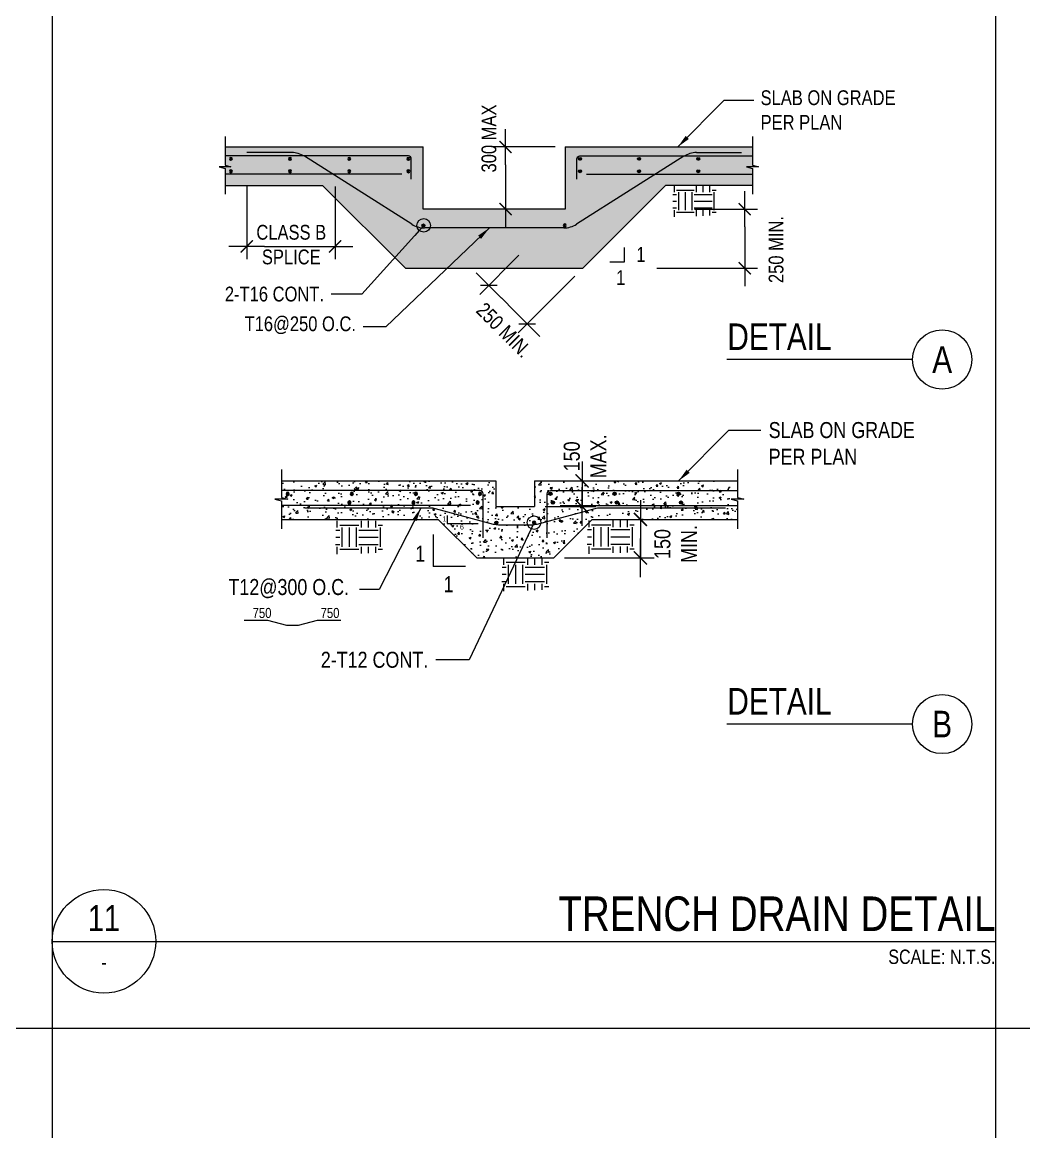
# Model space of a CAD drawing. Header units: millimetres. Extents: x 2250 to 90253, y -19639 to 57150.
# Drawn here: x 55206 to 72541, y 18755 to 37953 of the extents above; entities that cross this region are included whole.
import ezdxf
from ezdxf.enums import TextEntityAlignment as Align

# ---------------------------------------------------------------- set-up
doc = ezdxf.new("R2010")
doc.units = ezdxf.units.MM
doc.layers.add('NPLT-JLA', color=193, linetype='Continuous', plot=False)
for name, color, linetype in [('S-D-C-CONC', 3, 'Continuous'), ('S-G-BREK', 2, 'Continuous'), ('S-G-DIMS', 1, 'Continuous'), ('S-G-HTCH', 1, 'Continuous'), ('S-G-REBAR', 5, 'Continuous'), ('S-G-TEXT', 3, 'Continuous'), ('S-G-TITL', 7, 'Continuous'), ('S-G-TITLREF', 4, 'Continuous')]:
    doc.layers.add(name, color=color, linetype=linetype)
doc.styles.add('ARIAL', font='arial.ttf', dxfattribs={"width": 0.8})
doc.dimstyles.new('ARIALDIMS', dxfattribs={"dimscale": 12, "dimtxt": 20, "dimasz": 19.5, "dimexe": 2.25, "dimexo": 1.75, "dimgap": 10, "dimtad": 1, "dimzin": 3, "dimdsep": 46, "dimtxsty": 'ARIAL', "dimblk1": 'nyatick', "dimblk2": 'nyatick', "dimsah": 1, "dimcen": 2.25, "dimclrd": 1, "dimclre": 1, "dimclrt": 2, "dimadec": 0, "dimazin": 0, "dimtfac": 1, "dimtmove": 0, "dimatfit": 3, "dimfxl": 1, "dimfrac": 2, "dimtolj": 1, "dimtzin": 0, "dimarcsym": 0})

# ---------------------------------------------------------------- blocks, each defined once
blk = doc.blocks.new('nyatick')
at = {"layer": 'S-G-DIMS'}
blk.add_line((-1.005, 0), (1.005, 0), dxfattribs=at)
at = {"layer": 'S-G-DIMS', "const_width": 0.08}
blk.add_lwpolyline([(0.34, 0.34), (-0.34, -0.34)], dxfattribs=at)

msp = doc.modelspace()

# ---------------------------------------------------------------- hatches: boundary and pattern name
at = {"layer": 'S-G-HTCH'}
h = msp.add_hatch(dxfattribs=at)
h.set_pattern_fill('AR-CONC', color=256, scale=2)
h.paths.add_polyline_path([(66342.299, 35128.079), (67845.383, 35128.079), (67845.383, 35326.077), (66172.863, 35326.077), (64800.057, 34456.68, -0.142080923), (64580.971, 34393.142), (62166.126, 34393.142, -0.142080923), (61947.04, 34456.68), (60574.234, 35326.077), (58717.033, 35326.077), (58717.033, 35128.079), (60404.799, 35128.079), (61837.988, 33694.889), (64909.109, 33694.889)])
h.paths.add_polyline_path([(62145.1, 34718.596), (62145.1, 35793.488), (58717.033, 35793.488), (58717.033, 35639.932), (60078.263, 35639.932, -0.007917118), (60089.327, 35633.169), (61947.04, 34456.68, 0.142080923), (62166.126, 34393.142), (64580.971, 34393.142, 0.142080923), (64800.057, 34456.68), (66657.77, 35633.169, -0.007917118), (66668.834, 35639.932), (67845.383, 35639.932), (67845.383, 35793.488), (64601.997, 35793.488), (64601.997, 34718.596)])
h.paths.add_polyline_path([(62176.388, 34436.885, -1), (62125.202, 34436.885, -1)], flags=16)
h.paths.add_polyline_path([(61863.581, 35374.528, -1), (61914.766, 35374.528, -1)], flags=16)
h.paths.add_polyline_path([(61863.581, 35588.747, -1), (61914.766, 35588.747, -1)], flags=16)
h.paths.add_polyline_path([(64570.71, 34436.885, -1), (64621.895, 34436.885, -1)], flags=16)
h.paths.add_polyline_path([(64832.331, 35374.528, -1), (64883.516, 35374.528, -1)], flags=16)
h.paths.add_polyline_path([(64832.331, 35588.747, -1), (64883.516, 35588.747, -1)], flags=16)
h.paths.add_polyline_path([(60839.874, 35374.528, -1), (60891.059, 35374.528, -1)], flags=16)
h.paths.add_polyline_path([(60839.874, 35588.747, -1), (60891.059, 35588.747, -1)], flags=16)
h.paths.add_polyline_path([(65856.038, 35374.528, -1), (65907.223, 35374.528, -1)], flags=16)
h.paths.add_polyline_path([(65856.038, 35588.747, -1), (65907.223, 35588.747, -1)], flags=16)
h.paths.add_polyline_path([(60089.327, 35633.169, 0.007917118), (60078.263, 35639.932), (58717.033, 35639.932), (58717.033, 35478.613), (58819.403, 35451.183), (58614.662, 35451.183), (58717.033, 35423.752), (58717.033, 35326.077), (60574.234, 35326.077)])
h.paths.add_polyline_path([(59867.353, 35374.528, -1), (59816.167, 35374.528, -1)], flags=16)
h.paths.add_polyline_path([(59816.167, 35588.747, -1), (59867.353, 35588.747, -1)], flags=16)
h.paths.add_polyline_path([(58843.646, 35374.528, -1), (58792.46, 35374.528, -1)], flags=16)
h.paths.add_polyline_path([(58792.46, 35588.747, -1), (58843.646, 35588.747, -1)], flags=16)
h.paths.add_polyline_path([(67845.383, 35478.613), (67845.383, 35639.932), (66668.834, 35639.932, 0.007917118), (66657.77, 35633.169), (66172.863, 35326.077), (67845.383, 35326.077), (67845.383, 35423.752), (67743.012, 35451.183), (67947.754, 35451.183)])
h.paths.add_polyline_path([(66930.93, 35374.528, -1), (66879.745, 35374.528, -1)], flags=16)
h.paths.add_polyline_path([(66879.745, 35588.747, -1), (66930.93, 35588.747, -1)], flags=16)
h = msp.add_hatch(dxfattribs=at)
h.set_pattern_fill('NYAEARTH', color=256, scale=1228.448276, style=0, pattern_type=2)
h.set_pattern_definition([(0, (20770.83, 11399.8), (307.112, 307.112), [307.112, -307.112]), (0, (20770.83, 11514.95), (307.112, 307.112), [307.112, -307.112]), (0, (20770.83, 11630.12), (307.112, 307.112), [307.112, -307.112]), (90, (20809.22, 11668.5), (-307.112, 307.112), [307.112, -307.112]), (90, (20924.4, 11668.5), (-307.112, 307.112), [307.112, -307.112]), (90, (21039.55, 11668.5), (-307.112, 307.112), [307.112, -307.112])])
h.paths.add_polyline_path([(66460.511, 34584.526), (67214.78, 34609.416), (67214.78, 35118.461), (66472.255, 35118.461)])
h = msp.add_hatch(dxfattribs=at)
h.set_pattern_fill('AR-CONC', color=256, scale=2)
h.paths.add_polyline_path([(67585.108, 29589.166), (65905.048, 29589.166), (65905.048, 29350.297), (67585.108, 29350.297)])
h.paths.add_polyline_path([(67585.108, 30015.706), (64896.46, 30015.706), (64896.46, 29849.354), (67585.108, 29849.354)])
h.paths.add_polyline_path([(64896.46, 30015.706), (64071.439, 30015.706), (64071.439, 29572.1), (63406.03, 29572.1), (63406.03, 30015.706), (59692.289, 30015.706), (59692.289, 29849.354), (63128.776, 29849.354, -0.414213562), (63184.226, 29793.903), (63184.226, 29312.664), (63363.646, 29264.494, 0.065667265), (63449.914, 29253.114), (63738.734, 29253.114), (64027.554, 29253.114, 0.065667265), (64113.823, 29264.494), (64293.242, 29312.664), (64293.242, 29793.903, -0.414213562), (64348.693, 29849.354), (64896.46, 29849.354)])
h.paths.add_polyline_path([(64092.995, 29294.74, -1), (64037.544, 29294.74, -1)], flags=16)
h.paths.add_polyline_path([(63439.924, 29294.74, -1), (63384.473, 29294.74, -1)], flags=16)
h.paths.add_polyline_path([(65069.553, 29350.297), (65905.048, 29350.297), (65905.048, 29545.564), (65204.612, 29545.564, 0.065667265), (65118.343, 29534.185), (64113.823, 29264.494, -0.065667265), (64027.554, 29253.114), (63738.734, 29253.114), (63449.914, 29253.114, -0.065667265), (63363.646, 29264.494), (63184.226, 29312.664), (63184.226, 29793.903, 0.414213562), (63128.776, 29849.354), (59692.289, 29849.354), (59692.289, 29730.042), (59803.191, 29700.326), (59581.388, 29700.326), (59692.289, 29670.61), (59692.289, 29350.297), (62407.915, 29350.297), (62458.453, 29299.759), (62458.453, 29424.035), (62556.635, 29424.035), (62556.635, 29292.427), (62558.356, 29280.41), (62558.356, 29292.427), (62465.785, 29292.427), (63073.325, 28684.887), (64404.144, 28684.887)])
h.paths.add_polyline_path([(62858.765, 29151.795), (62759.838, 29151.795), (62759.838, 29285.638), (62858.765, 29285.638)], flags=16)
h.paths.add_polyline_path([(63059.992, 29641.655, -1), (63115.443, 29641.655, -1)], flags=16)
h.paths.add_polyline_path([(63101.05, 29793.903, -1), (63156.501, 29793.903, -1)], flags=16)
h.paths.add_polyline_path([(61950.977, 29641.655, -1), (62006.427, 29641.655, -1)], flags=16)
h.paths.add_polyline_path([(61992.034, 29793.903, -1), (62047.485, 29793.903, -1)], flags=16)
h.paths.add_polyline_path([(60841.961, 29641.655, -1), (60897.412, 29641.655, -1)], flags=16)
h.paths.add_polyline_path([(60883.019, 29793.903, -1), (60938.469, 29793.903, -1)], flags=16)
h.paths.add_polyline_path([(59774.003, 29793.903, -1), (59829.454, 29793.903, -1)], flags=16)
h.paths.add_polyline_path([(64896.46, 29849.354), (64348.693, 29849.354, 0.414213562), (64293.242, 29793.903), (64293.242, 29572.1), (64896.46, 29572.1), (64879.394, 29589.166), (64896.46, 29589.166)], flags=17)
h.paths.add_polyline_path([(64417.476, 29641.655, -1), (64362.025, 29641.655, -1)], flags=17)
h.paths.add_polyline_path([(64320.968, 29793.903, -1), (64376.418, 29793.903, -1)], flags=17)
h.paths.add_polyline_path([(67585.108, 29730.042), (67585.108, 29849.354), (64896.46, 29849.354), (64896.46, 29589.166), (67585.108, 29589.166), (67585.108, 29670.61), (67474.206, 29700.326), (67696.009, 29700.326)])
h.paths.add_polyline_path([(65429.983, 29793.903, -1), (65485.434, 29793.903, -1)], flags=16)
h.paths.add_polyline_path([(65526.492, 29641.655, -1), (65471.041, 29641.655, -1)], flags=16)
h.paths.add_polyline_path([(66538.999, 29793.903, -1), (66594.45, 29793.903, -1)], flags=16)
h.paths.add_polyline_path([(66580.057, 29641.655, -1), (66635.508, 29641.655, -1)], flags=16)
h.paths.add_polyline_path([(64896.46, 29572.1), (64293.242, 29572.1), (64293.242, 29312.664), (64896.46, 29474.614)], flags=17)
h = msp.add_hatch(dxfattribs=at)
h.set_pattern_fill('NYAEARTH', color=256, scale=1330.818966, style=0, pattern_type=2)
h.set_pattern_definition([(0, (11128.34, 3631.2), (332.7047, 332.7047), [332.7047, -332.7047]), (0, (11128.34, 3755.95), (332.7047, 332.7047), [332.7047, -332.7047]), (0, (11128.34, 3880.7), (332.7047, 332.7047), [332.7047, -332.7047]), (90, (11169.93, 3922.3), (-332.7047, 332.7047), [332.7047, -332.7047]), (90, (11294.7, 3922.3), (-332.7047, 332.7047), [332.7047, -332.7047]), (90, (11419.46, 3922.3), (-332.7047, 332.7047), [332.7047, -332.7047])])
h.paths.add_polyline_path([(60625.497, 28747.985), (61442.622, 28774.949), (61442.622, 29326.415), (60638.22, 29326.415)])
h = msp.add_hatch(dxfattribs=at)
h.set_pattern_fill('NYAEARTH', color=256, scale=1330.818966, style=0, pattern_type=2)
h.set_pattern_definition([(0, (15485.74, 3638.73), (332.7047, 332.7047), [332.7047, -332.7047]), (0, (15485.74, 3763.5), (332.7047, 332.7047), [332.7047, -332.7047]), (0, (15485.74, 3888.25), (332.7047, 332.7047), [332.7047, -332.7047]), (90, (15527.33, 3929.84), (-332.7047, 332.7047), [332.7047, -332.7047]), (90, (15652.1, 3929.84), (-332.7047, 332.7047), [332.7047, -332.7047]), (90, (15776.86, 3929.84), (-332.7047, 332.7047), [332.7047, -332.7047])])
h.paths.add_polyline_path([(64982.895, 28755.527), (65800.02, 28782.492), (65800.02, 29333.957), (64995.617, 29333.957)])
h = msp.add_hatch(dxfattribs=at)
h.set_pattern_fill('NYAEARTH', color=256, scale=1330.818966, style=0, pattern_type=2)
h.set_pattern_definition([(0, (14007.44, 2989.66), (332.7047, 332.7047), [332.7047, -332.7047]), (0, (14007.44, 3114.42), (332.7047, 332.7047), [332.7047, -332.7047]), (0, (14007.44, 3239.2), (332.7047, 332.7047), [332.7047, -332.7047]), (90, (14049.03, 3280.77), (-332.7047, 332.7047), [332.7047, -332.7047]), (90, (14173.8, 3280.77), (-332.7047, 332.7047), [332.7047, -332.7047]), (90, (14298.56, 3280.77), (-332.7047, 332.7047), [332.7047, -332.7047])])
h.paths.add_polyline_path([(63504.596, 28106.458), (64321.721, 28133.422), (64321.721, 28684.887), (63517.318, 28684.887)])

# ---------------------------------------------------------------- linework, layer by layer
at = {"layer": 'NPLT-JLA'}
for p, q in [((55725, 57150), (55725, -16050)), ((55725, 57150), (55725, 2250)), ((55725, 57150), (55725, 2250)), ((55725, 57150), (55725, 2250)), ((72050, 57150), (72050, -16050)), ((72050, 57150), (72050, 2250)), ((72050, 57150), (72050, 2250)), ((72050, 57150), (72050, 2250)), ((2250, 20550), (89875, 20550)), ((2250, 20550), (72050, 20550)), ((2250, 20550), (72050, 20550)), ((2250, 20550), (72050, 20550))]:
    msp.add_line(p, q, dxfattribs=at)
at = {"layer": 'S-D-C-CONC'}
for p, q in [((58717.033, 35793.488, 4070.479), (62145.1, 35793.488, 4070.479)), ((64601.997, 35793.488, 4070.479), (67845.383, 35793.488, 4070.479)), ((58717.033, 35128.079, 4070.479), (60404.799, 35128.079, 4070.479)), ((61837.988, 33694.889, 4070.479), (60404.799, 35128.079, 4070.479)), ((64909.109, 33694.889, 4070.479), (66342.299, 35128.079, 4070.479)), ((67845.383, 35128.079, 4070.479), (66342.299, 35128.079, 4070.479)), ((65625.704, 34053.29, 4070.479), (65625.704, 33800.954, 4070.479)), ((65625.704, 33800.954, 4070.479), (65373.368, 33800.954, 4070.479)), ((61837.988, 33694.889, 4070.479), (64909.109, 33694.889, 4070.479)), ((59692.289, 30015.706, 2306.605), (63406.03, 30015.706, 2306.605)), ((64071.439, 30015.706, 2306.605), (67585.108, 30015.706, 2306.605)), ((63406.03, 29572.1, 2306.605), (64071.439, 29572.1, 2306.605)), ((59692.289, 29350.297, 2306.605), (62407.915, 29350.297, 2306.605)), ((63073.325, 28684.887, 2306.605), (62407.915, 29350.297, 2306.605)), ((64404.144, 28684.887, 2306.605), (65069.553, 29350.297, 2306.605)), ((65069.553, 29350.297, 2306.605), (67585.108, 29350.297, 2306.605)), ((63073.325, 28684.887, 2306.605), (64404.144, 28684.887, 2306.605))]:
    msp.add_line(p, q, dxfattribs=at)
for points, elevation in [([(64601.997, 35793.488), (64601.997, 34718.596), (62145.1, 34718.596), (62145.1, 35793.488)], 4070.479), ([(63406.03, 30015.706), (63406.03, 29572.1)], 2306.605), ([(64071.439, 30015.706), (64071.439, 29572.1)], 2306.605)]:
    msp.add_lwpolyline(points, dxfattribs=dict(at, elevation=elevation))
at = {"layer": 'S-G-BREK'}
for points, elevation in [([(58717.033, 35974.695), (58717.033, 35478.613), (58819.403, 35451.183), (58614.662, 35451.183), (58717.033, 35423.752), (58717.033, 34978.855)], 4070.479), ([(67845.383, 35974.695), (67845.383, 35478.613), (67947.754, 35451.183), (67743.012, 35451.183), (67845.383, 35423.752), (67845.383, 34978.855)], 4070.479), ([(59692.289, 30212.014), (59692.289, 29730.042), (59803.191, 29700.326), (59581.388, 29700.326), (59692.289, 29670.61), (59692.289, 29188.638)], 2306.605), ([(67585.108, 30212.014), (67585.108, 29730.042), (67696.009, 29700.326), (67474.206, 29700.326), (67585.108, 29670.61), (67585.108, 29188.638)], 2306.605)]:
    msp.add_lwpolyline(points, dxfattribs=dict(at, elevation=elevation))
at = {"layer": 'S-G-DIMS', "color": 1}
for p, q in [((64430.014, 35793.488, 4070.479), (63350.966, 35793.488, 4070.479)), ((63572.087, 35486.376, 4070.479), (63572.087, 35025.708, 4070.479)), ((59092.19, 35108.706, 4070.479), (59092.19, 33853.098, 4070.479)), ((60620.863, 35108.706, 4070.479), (60620.863, 33853.098, 4070.479)), ((64430.014, 34718.596, 4070.479), (63350.966, 34718.596, 4070.479)), ((66841.222, 34718.596, 4070.479), (67931.68, 34718.596, 4070.479)), ((67710.559, 34411.484, 4070.479), (67710.559, 34002.001, 4070.479)), ((59399.302, 34074.218, 4070.479), (60313.751, 34074.218, 4070.479)), ((63802.858, 33919.457, 4070.479), (63125.329, 33241.928, 4070.479)), ((66187.674, 33694.889, 4070.479), (67931.68, 33694.889, 4070.479)), ((64770.566, 33556.346, 4070.479), (63790.739, 32576.519, 4070.479)), ((63498.846, 33181.123, 4070.479), (63729.934, 32950.036, 4070.479)), ((64257.754, 30015.706, 2306.605), (65136.008, 30015.706, 2306.605)), ((64896.46, 30015.706, 2306.605), (64896.46, 29572.1, 2306.605)), ((64257.754, 29572.1, 2306.605), (65136.008, 29572.1, 2306.605)), ((65255.868, 29350.297, 2306.605), (66144.596, 29350.297, 2306.605)), ((65905.048, 29350.297, 2306.605), (65905.048, 28684.887, 2306.605)), ((64590.458, 28684.887, 2306.605), (66144.596, 28684.887, 2306.605))]:
    msp.add_line(p, q, dxfattribs=at)
at = {"layer": 'S-G-REBAR'}
for p, q in [((59870.241, 35696.707, 4070.479), (59092.19, 35696.707, 4070.479)), ((61947.04, 34456.68, 4070.479), (60089.327, 35633.169, 4070.479)), ((66657.77, 35633.169, 4070.479), (64800.057, 34456.68, 4070.479)), ((66876.857, 35696.707, 4070.479), (67654.907, 35696.707, 4070.479)), ((61773.788, 35326.077, 4070.479), (58717.033, 35326.077, 4070.479)), ((64973.309, 35326.077, 4070.479), (67845.383, 35326.077, 4070.479)), ((64580.971, 34393.142, 4070.479), (62166.126, 34393.142, 4070.479)), ((62962.717, 29589.166, 2306.605), (59692.289, 29589.166, 2306.605)), ((64514.752, 29589.166, 2306.605), (67585.108, 29589.166, 2306.605))]:
    msp.add_line(p, q, dxfattribs=at)
for points, elevation in [([(61940.359, 35237.994), (61940.359, 35588.747, 0.414213562), (61889.174, 35639.932), (58717.033, 35639.932)], 4070.479), ([(58792.46, 35588.747, 1), (58843.646, 35588.747, 1), (58792.46, 35588.747, 1), (58835.115, 35588.747, 1), (58800.991, 35588.747, 1), (58826.584, 35588.747, 1), (58809.522, 35588.747, 1), (58818.053, 35588.747, 1)], 4070.479), ([(59816.167, 35588.747, 1), (59867.353, 35588.747, 1), (59816.167, 35588.747, 1), (59858.822, 35588.747, 1), (59824.698, 35588.747, 1), (59850.291, 35588.747, 1), (59833.229, 35588.747, 1), (59841.76, 35588.747, 1)], 4070.479), ([(60839.874, 35588.747, 1), (60891.059, 35588.747, 1), (60839.874, 35588.747, 1), (60882.529, 35588.747, 1), (60848.405, 35588.747, 1), (60873.998, 35588.747, 1), (60856.936, 35588.747, 1), (60865.467, 35588.747, 1)], 4070.479), ([(61863.581, 35588.747, 1), (61914.766, 35588.747, 1), (61863.581, 35588.747, 1), (61906.235, 35588.747, 1), (61872.112, 35588.747, 1), (61897.705, 35588.747, 1), (61880.643, 35588.747, 1), (61889.174, 35588.747, 1)], 4070.479), ([(64806.738, 35237.994), (64806.738, 35588.747, -0.414213562), (64857.924, 35639.932), (67845.383, 35639.932)], 4070.479), ([(64883.516, 35588.747, -1), (64832.331, 35588.747, -1), (64883.516, 35588.747, -1), (64840.862, 35588.747, -1), (64874.985, 35588.747, -1), (64849.393, 35588.747, -1), (64866.455, 35588.747, -1), (64857.924, 35588.747, -1)], 4070.479), ([(65907.223, 35588.747, -1), (65856.038, 35588.747, -1), (65907.223, 35588.747, -1), (65864.569, 35588.747, -1), (65898.692, 35588.747, -1), (65873.1, 35588.747, -1), (65890.161, 35588.747, -1), (65881.631, 35588.747, -1)], 4070.479), ([(66930.93, 35588.747, -1), (66879.745, 35588.747, -1), (66930.93, 35588.747, -1), (66888.276, 35588.747, -1), (66922.399, 35588.747, -1), (66896.807, 35588.747, -1), (66913.868, 35588.747, -1), (66905.337, 35588.747, -1)], 4070.479), ([(58792.46, 35374.528, 1), (58843.646, 35374.528, 1), (58792.46, 35374.528, 1), (58835.115, 35374.528, 1), (58800.991, 35374.528, 1), (58826.584, 35374.528, 1), (58809.522, 35374.528, 1), (58818.053, 35374.528, 1)], 4070.479), ([(59816.167, 35374.528, 1), (59867.353, 35374.528, 1), (59816.167, 35374.528, 1), (59858.822, 35374.528, 1), (59824.698, 35374.528, 1), (59850.291, 35374.528, 1), (59833.229, 35374.528, 1), (59841.76, 35374.528, 1)], 4070.479), ([(60839.874, 35374.528, 1), (60891.059, 35374.528, 1), (60839.874, 35374.528, 1), (60882.529, 35374.528, 1), (60848.405, 35374.528, 1), (60873.998, 35374.528, 1), (60856.936, 35374.528, 1), (60865.467, 35374.528, 1)], 4070.479), ([(61863.581, 35374.528, 1), (61914.766, 35374.528, 1), (61863.581, 35374.528, 1), (61906.235, 35374.528, 1), (61872.112, 35374.528, 1), (61897.705, 35374.528, 1), (61880.643, 35374.528, 1), (61889.174, 35374.528, 1)], 4070.479), ([(64883.516, 35374.528, -1), (64832.331, 35374.528, -1), (64883.516, 35374.528, -1), (64840.862, 35374.528, -1), (64874.985, 35374.528, -1), (64849.393, 35374.528, -1), (64866.455, 35374.528, -1), (64857.924, 35374.528, -1)], 4070.479), ([(65907.223, 35374.528, -1), (65856.038, 35374.528, -1), (65907.223, 35374.528, -1), (65864.569, 35374.528, -1), (65898.692, 35374.528, -1), (65873.1, 35374.528, -1), (65890.161, 35374.528, -1), (65881.631, 35374.528, -1)], 4070.479), ([(66930.93, 35374.528, -1), (66879.745, 35374.528, -1), (66930.93, 35374.528, -1), (66888.276, 35374.528, -1), (66922.399, 35374.528, -1), (66896.807, 35374.528, -1), (66913.868, 35374.528, -1), (66905.337, 35374.528, -1)], 4070.479), ([(62176.388, 34436.885, -1), (62125.202, 34436.885, -1), (62176.388, 34436.885, -1), (62133.733, 34436.885, -1), (62167.857, 34436.885, -1), (62142.264, 34436.885, -1), (62159.326, 34436.885, -1), (62150.795, 34436.885, -1)], 4070.479), ([(64570.71, 34436.885, 1), (64621.895, 34436.885, 1), (64570.71, 34436.885, 1), (64613.364, 34436.885, 1), (64579.24, 34436.885, 1), (64604.833, 34436.885, 1), (64587.771, 34436.885, 1), (64596.302, 34436.885, 1)], 4070.479), ([(63184.226, 29033.939), (63184.226, 29793.903, 0.414213562), (63128.776, 29849.354), (59692.289, 29849.354)], 2306.605), ([(59774.003, 29793.903, 1), (59829.454, 29793.903, 1), (59774.003, 29793.903, 1), (59820.212, 29793.903, 1), (59783.245, 29793.903, 1), (59810.97, 29793.903, 1), (59792.486, 29793.903, 1), (59801.728, 29793.903, 1)], 2306.605), ([(60883.019, 29793.903, 1), (60938.469, 29793.903, 1), (60883.019, 29793.903, 1), (60929.228, 29793.903, 1), (60892.26, 29793.903, 1), (60919.986, 29793.903, 1), (60901.502, 29793.903, 1), (60910.744, 29793.903, 1)], 2306.605), ([(61992.034, 29793.903, 1), (62047.485, 29793.903, 1), (61992.034, 29793.903, 1), (62038.243, 29793.903, 1), (62001.276, 29793.903, 1), (62029.002, 29793.903, 1), (62010.518, 29793.903, 1), (62019.76, 29793.903, 1)], 2306.605), ([(63101.05, 29793.903, 1), (63156.501, 29793.903, 1), (63101.05, 29793.903, 1), (63147.259, 29793.903, 1), (63110.292, 29793.903, 1), (63138.017, 29793.903, 1), (63119.534, 29793.903, 1), (63128.776, 29793.903, 1)], 2306.605), ([(64293.242, 29033.939), (64293.242, 29793.903, -0.414213562), (64348.693, 29849.354), (67585.108, 29849.354)], 2306.605), ([(64376.418, 29793.903, -1), (64320.968, 29793.903, -1), (64376.418, 29793.903, -1), (64330.209, 29793.903, -1), (64367.177, 29793.903, -1), (64339.451, 29793.903, -1), (64357.935, 29793.903, -1), (64348.693, 29793.903, -1)], 2306.605), ([(65485.434, 29793.903, -1), (65429.983, 29793.903, -1), (65485.434, 29793.903, -1), (65439.225, 29793.903, -1), (65476.192, 29793.903, -1), (65448.467, 29793.903, -1), (65466.951, 29793.903, -1), (65457.709, 29793.903, -1)], 2306.605), ([(66594.45, 29793.903, -1), (66538.999, 29793.903, -1), (66594.45, 29793.903, -1), (66548.241, 29793.903, -1), (66585.208, 29793.903, -1), (66557.483, 29793.903, -1), (66575.966, 29793.903, -1), (66566.725, 29793.903, -1)], 2306.605), ([(60841.961, 29641.655, 1), (60897.412, 29641.655, 1), (60841.961, 29641.655, 1), (60888.17, 29641.655, 1), (60851.203, 29641.655, 1), (60878.928, 29641.655, 1), (60860.444, 29641.655, 1), (60869.686, 29641.655, 1)], 2306.605), ([(61950.977, 29641.655, 1), (62006.427, 29641.655, 1), (61950.977, 29641.655, 1), (61997.186, 29641.655, 1), (61960.218, 29641.655, 1), (61987.944, 29641.655, 1), (61969.46, 29641.655, 1), (61978.702, 29641.655, 1)], 2306.605), ([(63059.992, 29641.655, 1), (63115.443, 29641.655, 1), (63059.992, 29641.655, 1), (63106.201, 29641.655, 1), (63069.234, 29641.655, 1), (63096.96, 29641.655, 1), (63078.476, 29641.655, 1), (63087.718, 29641.655, 1)], 2306.605), ([(64417.476, 29641.655, -1), (64362.025, 29641.655, -1), (64417.476, 29641.655, -1), (64371.267, 29641.655, -1), (64408.234, 29641.655, -1), (64380.509, 29641.655, -1), (64398.993, 29641.655, -1), (64389.751, 29641.655, -1)], 2306.605), ([(65526.492, 29641.655, -1), (65471.041, 29641.655, -1), (65526.492, 29641.655, -1), (65480.283, 29641.655, -1), (65517.25, 29641.655, -1), (65489.525, 29641.655, -1), (65508.008, 29641.655, -1), (65498.767, 29641.655, -1)], 2306.605), ([(66635.508, 29641.655, -1), (66580.057, 29641.655, -1), (66635.508, 29641.655, -1), (66589.299, 29641.655, -1), (66626.266, 29641.655, -1), (66598.541, 29641.655, -1), (66617.024, 29641.655, -1), (66607.782, 29641.655, -1)], 2306.605), ([(67378.759, 29545.564), (65204.612, 29545.564, 0.065667265), (65118.343, 29534.185), (64113.823, 29264.494, -0.065667265), (64027.554, 29253.114), (63738.734, 29253.114), (63449.914, 29253.114, -0.065667265), (63363.646, 29264.494), (62359.126, 29534.185, 0.065667265), (62272.857, 29545.564), (60098.71, 29545.564)], 2306.605), ([(63439.924, 29294.74, -1), (63384.473, 29294.74, -1), (63439.924, 29294.74, -1), (63393.715, 29294.74, -1), (63430.682, 29294.74, -1), (63402.957, 29294.74, -1), (63421.441, 29294.74, -1), (63412.199, 29294.74, -1)], 2306.605), ([(64037.544, 29294.74, 1), (64092.995, 29294.74, 1), (64037.544, 29294.74, 1), (64083.753, 29294.74, 1), (64046.786, 29294.74, 1), (64074.512, 29294.74, 1), (64056.028, 29294.74, 1), (64065.27, 29294.74, 1)], 2306.605)]:
    msp.add_lwpolyline(points, format="xyb", dxfattribs=dict(at, elevation=elevation))
for centre, start, end in [((59870.241, 35287.225, 4070.479), 57.653948, 90), ((66876.857, 35287.225, 4070.479), 90, 122.346052), ((62166.126, 34802.624, 4070.479), 237.653948, 270), ((64580.971, 34802.624, 4070.479), 270, 302.346052)]:
    msp.add_arc(centre, 409.483, start, end, dxfattribs=at)
at = {"layer": 'S-G-TEXT', "color": 2}
for p in [(62321.21, 29091.375, 2306.605), (62875.498, 28537.087, 2306.605)]:
    msp.add_line(p, (62321.21, 28537.087, 2306.605), dxfattribs=at)
at = {"layer": 'S-G-TEXT', "color": 2, "elevation": 2306.605}
msp.add_lwpolyline([(62558.356, 29418.982), (62558.356, 29280.41), (63100.283, 29280.41)], dxfattribs=at)
at = {"layer": 'S-G-TEXT', "elevation": 2306.605}
msp.add_lwpolyline([(60721.747, 27603.541), (60310.537, 27603.541), (59984.169, 27515.918), (59884.486, 27515.918), (59784.802, 27515.918), (59458.435, 27603.541), (59047.225, 27603.541)], dxfattribs=at)
at = {"layer": 'S-G-TITLREF'}
for p, q in [((70615.724, 32116.489, 4070.479), (67400.146, 32116.489, 4070.479)), ((70615.724, 25809.442, 4070.479), (67400.146, 25809.442, 4070.479)), ((55725, 22050), (72050, 22050))]:
    msp.add_line(p, q, dxfattribs=at)
for centre, radius in [((71127.578, 32116.489, 4070.479), 511.853), ((71127.578, 25809.442, 4070.479), 511.853), ((56620.884, 22050), 895.884)]:
    msp.add_circle(centre, radius, dxfattribs=at)

# ---------------------------------------------------------------- block references
at = {"layer": 'S-G-DIMS', "color": 1}
for p, xscale, yscale, zscale, rotation in [((63572.087, 35793.488, 4070.479), 307.1120689655153, 307.1120689655153, 307.1120689655153, 90), ((63572.087, 34718.596, 4070.479), 307.1120689655153, 307.1120689655153, 307.1120689655153, 270), ((67710.559, 34718.596, 4070.479), 307.1120689655153, 307.1120689655153, 307.1120689655153, 90), ((59092.19, 34074.218, 4070.479), 307.1120689655153, 307.1120689655153, 307.1120689655153, 180), ((67710.559, 33694.889, 4070.479), 307.1120689655153, 307.1120689655153, 307.1120689655153, 270), ((63281.685, 33398.284, 4070.479), 307.1120689655155, 307.1120689655155, 307.1120689655155, 135.0000000000003), ((63947.095, 32732.875, 4070.479), 307.1120689655157, 307.1120689655157, 307.1120689655157, 315.0000000000003), ((64896.46, 30015.706, 2306.605), 332.7047413792965, 332.7047413792965, 332.7047413792965, 270), ((64896.46, 29572.1, 2306.605), 332.7047413792965, 332.7047413792965, 332.7047413792965, 90), ((65905.048, 29350.297, 2306.605), 332.7047413792965, 332.7047413792965, 332.7047413792965, 270), ((65905.048, 28684.887, 2306.605), 332.7047413792965, 332.7047413792965, 332.7047413792965, 90)]:
    msp.add_blockref('nyatick', p, dxfattribs=dict(at, xscale=xscale, yscale=yscale, zscale=zscale, rotation=rotation))
at = {"layer": 'S-G-DIMS', "color": 1, "xscale": 307.1120689655153, "yscale": 307.1120689655153, "zscale": 307.1120689655153}
msp.add_blockref('nyatick', (60620.863, 34074.218, 4070.479), dxfattribs=at)

# ---------------------------------------------------------------- texts
at = {"layer": 'S-G-DIMS', "color": 3, "style": 'ARIAL', "width": 0.8}
for p in [(62009.338, 28620.146, 2306.605), (62500.098, 28091.453, 2306.605)]:
    msp.add_text('1', height=277.254, dxfattribs=at).set_placement(p)
at = {"layer": 'S-G-DIMS', "color": 3, "style": 'ARIAL'}
for s, insert, char_height, attachment_point in [('SLAB ON GRADE \\PPER PLAN', (67984.853, 36773.875, 4070.479), 255.92673, 1), ('\\A1;CLASS B\\PSPLICE', (59863.123, 34102.814, 4070.479), 255.92673, 5), ('1', (65834.131, 34062.489, 4070.479), 255.927, 1), ('1', (65484.917, 33661.443, 4070.479), 255.927, 1), ('2-T16 CONT.', (60429.906, 33117.796, 4070.479), 255.92673, 9), ('T16@250 O.C.', (60982.83, 32555.727, 4070.479), 255.92673, 9), ('SLAB ON GRADE \\PPER PLAN', (68125.163, 31034.683, 2306.605), 277.25396, 1), ('T12@300 O.C.', (60863.834, 27986.146, 2306.605), 277.25396, 9), ('2-T12 CONT.', (62233.079, 26779.548, 2306.605), 277.25396, 9)]:
    msp.add_mtext(s, dxfattribs=dict(at, insert=insert, char_height=char_height, attachment_point=attachment_point))
at = {"layer": 'S-G-DIMS', "color": 3, "attachment_point": 5, "style": 'ARIAL'}
for s, insert, char_height, rotation in [('\\A1;300 MAX', (63284.93, 35940.676, 4070.479), 255.92673, 90), ('\\A1;250 MIN.', (68254.505, 34019.528, 4070.479), 255.92673, 90), ('\\A1;250 MIN.', (63541.652, 32625.493, 4070.479), 255.92673, 315), ('\\A1;150\\PMAX.', (64947.754, 30441.541, 2306.605), 277.254, 90), ('\\A1;150\\PMIN.', (66516.095, 28925.028, 2306.605), 277.254, 90)]:
    msp.add_mtext(s, dxfattribs=dict(at, insert=insert, char_height=char_height, rotation=rotation))
at = {"layer": 'S-G-TEXT', "color": 2, "style": 'ARIAL', "width": 0.8}
for s, height, p in [('1', 87.381, (62480.388, 29314.362, 2306.605)), ('6', 87.381, (62782.146, 29175.592, 2306.605)), ('750', 174.7624, (59194.339, 27643.975, 2306.605)), ('750', 174.7624, (60370.776, 27643.975, 2306.605))]:
    msp.add_text(s, height=height, dxfattribs=at).set_placement(p)
at = {"layer": 'S-G-TEXT', "color": 7, "insert": (72050, 21908.08), "char_height": 248.85672, "width": 1863.91779, "attachment_point": 3, "style": 'ARIAL'}
msp.add_mtext('\\W0.8000;SCALE: N.T.S.', dxfattribs=at)
at = {"layer": 'S-G-TITL', "insert": (72050, 22827.396), "char_height": 597.2561, "width": 13419.89318, "attachment_point": 3, "style": 'ARIAL'}
msp.add_mtext('TRENCH DRAIN DETAIL', dxfattribs=at)
at = {"layer": 'S-G-TITLREF', "style": 'ARIAL', "width": 0.8}
for p in [(67410.536, 32280.282, 4070.479), (67410.536, 25973.236, 4070.479)]:
    msp.add_text('DETAIL', height=460.6681, dxfattribs=at).set_placement(p)
for s, height, p in [('A', 460.668, (71127.578, 32116.489, 4070.479)), ('B', 460.668, (71127.578, 25809.442, 4070.479)), ('11', 447.9421, (56620.884, 22453.472)), ('-', 248.857, (56620.884, 21687.733))]:
    msp.add_text(s, height=height, dxfattribs=at).set_placement(p, align=Align.MIDDLE)

# ---------------------------------------------------------------- leaders
at = {"layer": 'S-G-DIMS'}
for points in [[(66552.178, 35793.488, 4070.479), (67356.974, 36606.118, 4070.479), (67869.117, 36606.118, 4070.479)], [(62104.357, 29545.564, 2306.605), (61382.82, 28135.003, 2306.605), (61043.706, 28135.003, 2306.605)]]:
    msp.add_leader(points, dimstyle='ARIALDIMS', override={"dimgap": 0.05, "dimtad": 0}, dxfattribs=at)
at = {"layer": 'S-G-DIMS', "annotation_type": 0, "has_hookline": 1}
for points, override, hookline_direction in [([(62155.061, 34436.885, 4070.479), (61086.068, 33245.76, 4070.479), (60552.751, 33245.76, 4070.479)], {"dimgap": 0.05, "dimtad": 0, "dimldrblk": 'DOTBLANK'}, 1), ([(63291.305, 34393.142, 4070.479), (61498.28, 32683.691, 4070.479), (61105.674, 32683.691, 4070.479)], {"dimgap": 0.05, "dimtad": 0}, 1), ([(66565.397, 30015.706, 2306.605), (67437.259, 30896.056, 2306.605), (67992.081, 30896.056, 2306.605)], {"dimgap": 0.05, "dimtad": 0}, 0), ([(64065.27, 29294.74, 2306.605), (62943.922, 26918.175, 2306.605), (62366.161, 26918.175, 2306.605)], {"dimgap": 0.05, "dimtad": 0, "dimldrblk": 'DOTBLANK'}, 1)]:
    msp.add_leader(points, dimstyle='ARIALDIMS', override=override, dxfattribs=dict(at, hookline_direction=hookline_direction))

doc.saveas('drawing.dxf')
